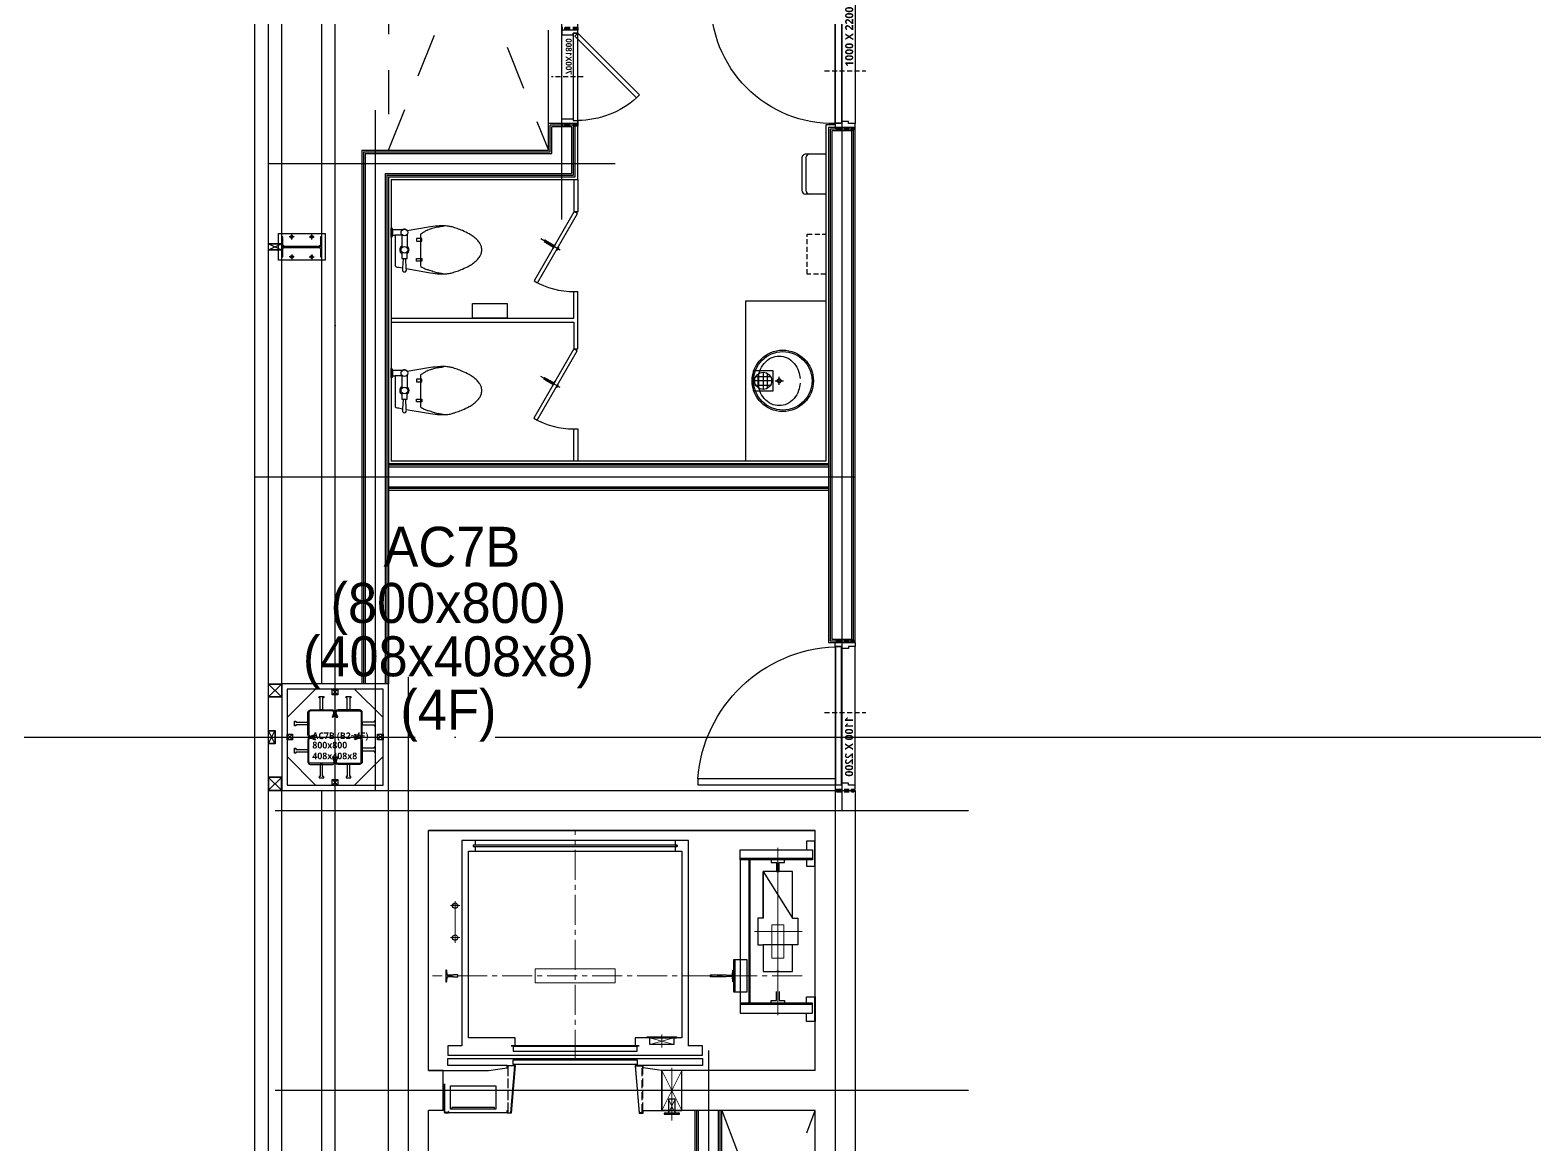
# Model space of a CAD drawing. Header units: millimetres. Extents: x -47382 to 204618, y -51045 to 127155.
# Drawn here: x 33714 to 44996, y 15314 to 23671 of the extents above; entities that cross this region are included whole.
import ezdxf
from ezdxf.enums import TextEntityAlignment as Align

# ---------------------------------------------------------------- set-up
doc = ezdxf.new("R2010")
doc.units = ezdxf.units.MM
doc.header["$LTSCALE"] = 300
doc.header["$MEASUREMENT"] = 0
for name, pattern in [('CEN', [62, 60, -1, 0, -1]), ('CENTER2', [1.125, 0.75, -0.125, 0.125, -0.125]), ('HID', [2, 1.1, -0.9]), ('HIDDEN2', [0.1875, 0.125, -0.0625]), ('PHANTOM', [7745.504221, 3872.752111, -774.550422, 774.550422, -774.550422, 774.550422, -774.550422]), ('STD_HIDDEN', [3, 2, -1])]:
    doc.linetypes.add(name, pattern=pattern)
doc.layers.get('0').update_dxf_attribs({"linetype": 'CONTINUOUS'})
doc.layers.get('Defpoints').update_dxf_attribs({"color": 153, "linetype": 'CONTINUOUS'})
for name, color, linetype in [('1', 7, 'CONTINUOUS'), ('6', 6, 'CONTINUOUS'), ('A-CEN', 1, 'CEN'), ('A-DETL-PEN8', 8, 'CONTINUOUS'), ('A-DOOR', 4, 'CONTINUOUS'), ('A-DOOR-JAMB', 4, 'CONTINUOUS'), ('A-DOOR-SILL', 8, 'CONTINUOUS'), ('A-DOOR-SWING', 8, 'CONTINUOUS'), ('A-ELEV-OUT4', 9, 'CONTINUOUS'), ('A-FIN-TYP1', 6, 'CONTINUOUS'), ('A-FLOR-FLIN-TYP2', 8, 'CONTINUOUS'), ('A-FLOR-GW', 6, 'CONTINUOUS'), ('A-FLOR-STRA-ETC', 7, 'CONTINUOUS'), ('A-FLOR-STRA-MAIN', 4, 'CONTINUOUS'), ('A-FLOR-STRA-SUB', 9, 'CONTINUOUS'), ('A-FLOR-STUD', 9, 'CONTINUOUS'), ('A-FLOR-TOIL-PFIX', 9, 'CONTINUOUS'), ('A-FLOR-TOIL-SPCL', 6, 'CONTINUOUS'), ('A-FLOR-TOIL-WALL', 6, 'CONTINUOUS'), ('A-PS-HID', 5, 'HID'), ('A-ST-AXIS-CEN', 252, 'CEN'), ('A-ST-COL', 2, 'CONTINUOUS'), ('A-ST-CONC', 2, 'CONTINUOUS'), ('A-WALL-DRY1', 7, 'CONTINUOUS'), ('SS-PLATE', 32, 'CONTINUOUS'), ('STEEL', 2, 'CONTINUOUS'), ('XREF-PLAN$0$A-STEEL', 7, 'CONTINUOUS')]:
    doc.layers.add(name, color=color, linetype=linetype)
doc.layers.add('A-ANNO-NPLT', color=129, linetype='CONTINUOUS', plot=False)
doc.layers.add('Defpoint', color=161, linetype='CONTINUOUS', plot=False)
for name, color, linetype, lineweight in [('가는선', 5, 'CONTINUOUS', 9), ('보조근', 7, 'CONTINUOUS', 0), ('중심선', 6, 'CENTER2', 9)]:
    doc.layers.add(name, color=color, linetype=linetype, lineweight=lineweight)
doc.styles.add('SH_대대리576', font='NanumGothicBold.ttf')
doc.styles.add('SHP-나눔bo', font='')
doc.styles.add('돋움', font='')
doc.styles.get('SHP-나눔bo').set_extended_font_data('NanumGothic', bold=True)
doc.styles.get('돋움').set_extended_font_data('Dotum')

# ---------------------------------------------------------------- blocks, each defined once
blk = doc.blocks.new('A$C0e376f74')
at = {"layer": 'A-ANNO-NPLT', "linetype": 'HIDDEN2'}
for p, q in [((525, 230), (525, -80)), ((-20, 140), (-20, 10)), ((0, 140), (-20, 140)), ((0, 120), (-20, 120)), ((-10, 140), (-10, 10)), ((0, 140), (0, 10)), ((1100, 140), (1120, 140)), ((1100, 140), (1100, 10)), ((1100, 120), (1120, 120)), ((1110, 140), (1110, 10)), ((1120, 140), (1120, 10)), ((0, 30), (-20, 30)), ((0, 10), (-20, 10)), ((1100, 30), (1120, 30)), ((1100, 10), (1120, 10))]:
    blk.add_line(p, q, dxfattribs=at)
at = {"layer": 'A-ANNO-NPLT', "linetype": 'ByBlock'}
blk.add_lwpolyline([(1067, 102), (33, 102), (33, 147), (1067, 147)], close=True, dxfattribs=at)
at = {"layer": 'A-DOOR', "linetype": 'ByBlock'}
blk.add_lwpolyline([(1067, 1181), (1067, 147), (1022, 147), (1022, 1181)], close=True, dxfattribs=at)
at = {"layer": 'A-DOOR-JAMB'}
for points in [[(0, 20), (0, 0), (30, 0), (30, 50), (45, 50), (45, 100), (30, 100), (30, 150), (0, 150), (0, 130)], [(1100, 20), (1100, 0), (1070, 0), (1070, 50), (1055, 50), (1055, 100), (1070, 100), (1070, 150), (1100, 150), (1100, 130)]]:
    blk.add_lwpolyline(points, dxfattribs=at)
at = {"layer": 'A-DOOR-SILL'}
for p, q in [((30, 150), (1070, 150)), ((1070, 0), (30, 0))]:
    blk.add_line(p, q, dxfattribs=at)
at = {"layer": 'A-DOOR-SWING'}
blk.add_arc((1107, 109), 1075, 94.5299, 177.8035, dxfattribs=at)
at = {"layer": 'A-ANNO-NPLT', "linetype": 'ByBlock', "style": 'SHP-나눔bo'}
blk.add_text('1100 X 2200', height=60, dxfattribs=at).set_placement((781, 16), align=Align.CENTER)
blk = doc.blocks.new('G$CBBF2D6EF')
at = {"layer": 'A-ANNO-NPLT'}
for p, q in [((3100, 2020), (200, 2020)), ((200, 220), (200, 2020)), ((3100, 220), (3100, 2020)), ((200, 220), (650, 220)), ((1950, 220), (1950, -80)), ((3100, 220), (1950, 220))]:
    blk.add_line(p, q, dxfattribs=at)
at = {"layer": 'A-DETL-PEN8'}
for p, q in [((650, 220), (790, 240)), ((1950, 220), (1810, 240))]:
    blk.add_line(p, q, dxfattribs=at)
at = {"layer": 'A-DETL-PEN8', "linetype": 'STD_HIDDEN', "ltscale": 0.1}
for points in [[(795, 251), (795, -92), (797, -92), (797, 251)], [(1805, 251), (1805, -92), (1803, -92), (1803, 251)]]:
    blk.add_lwpolyline(points, close=True, dxfattribs=at)
at = {"layer": 'A-ELEV-OUT4'}
for p, q in [((2150, 1945), (450, 1945)), ((450, 1945), (450, 405)), ((2150, 1945), (450, 1945)), ((450, 1945), (450, 405)), ((550, 1945), (550, 1910)), ((2050, 1945), (2050, 1910)), ((2150, 405), (2150, 1945)), ((2150, 405), (2150, 1945)), ((3035, 1939), (3035, 1876)), ((3100, 1939), (3035, 1939)), ((3100, 1753), (3100, 1939)), ((500, 465), (500, 1865)), ((500, 1865), (2100, 1865)), ((500, 465), (500, 1865)), ((500, 1865), (2100, 1865)), ((550, 1910), (535, 1910)), ((535, 1900), (550, 1900)), ((550, 1900), (550, 1865)), ((2050, 1910), (2065, 1910)), ((2065, 1900), (2050, 1900)), ((2050, 1900), (2050, 1865)), ((2065, 1910), (2065, 1900)), ((2100, 1865), (2100, 465)), ((2100, 1865), (2100, 465)), ((2538, 1801), (2538, 1876)), ((2538, 1876), (3080, 1876)), ((2538, 1801), (2538, 1876)), ((2538, 1876), (3080, 1876)), ((3080, 1810), (2538, 1810)), ((3080, 1876), (3080, 1801)), ((3080, 1876), (3080, 1801)), ((3080, 1876), (3080, 1801)), ((2613, 1801), (2538, 1801)), ((2538, 1801), (2538, 1050)), ((2613, 1801), (2538, 1801)), ((2538, 1801), (2538, 1050)), ((3080, 1801), (2538, 1801)), ((3080, 1801), (2538, 1801)), ((2604, 725), (2604, 1801)), ((2613, 725), (2613, 1801)), ((2613, 725), (2613, 1801)), ((2930, 1713), (2710, 1713)), ((2710, 1713), (2930, 1363)), ((2930, 1713), (2710, 1713)), ((2710, 1713), (2710, 1363)), ((2710, 1363), (2710, 1713)), ((2710, 1713), (2710, 1363)), ((2870, 1801), (2770, 1801)), ((2770, 1801), (2770, 1781)), ((2870, 1801), (2770, 1801)), ((2770, 1801), (2770, 1781)), ((2770, 1781), (2810, 1781)), ((2770, 1781), (2810, 1781)), ((2810, 1781), (2810, 1713)), ((2810, 1781), (2810, 1713)), ((2810, 1713), (2830, 1713)), ((2830, 1713), (2810, 1713)), ((2830, 1713), (2830, 1781)), ((2830, 1781), (2870, 1781)), ((2830, 1713), (2830, 1781)), ((2830, 1781), (2870, 1781)), ((2870, 1781), (2870, 1801)), ((2870, 1781), (2870, 1801)), ((2930, 1363), (2930, 1713)), ((2930, 1363), (2930, 1713)), ((3035, 1801), (3035, 1753)), ((3035, 1753), (3100, 1753)), ((425, 1457), (375, 1457)), ((2710, 1363), (2670, 1363)), ((2670, 1363), (2670, 1163)), ((2930, 1363), (2970, 1363)), ((2970, 1363), (2970, 1163)), ((2670, 1163), (2710, 1163)), ((2710, 1163), (2710, 963)), ((2930, 1163), (2710, 1163)), ((2710, 1163), (2710, 963)), ((2970, 1163), (2930, 1163)), ((2930, 963), (2930, 1163)), ((2930, 963), (2930, 1163)), ((2590, 1050), (2488, 1050)), ((2488, 1050), (2488, 810)), ((2590, 1050), (2488, 1050)), ((2488, 1050), (2488, 810)), ((2497, 1050), (2497, 810)), ((2538, 1050), (2538, 810)), ((2590, 810), (2590, 1050)), ((2590, 810), (2590, 1050)), ((2710, 963), (2930, 963)), ((2710, 963), (2930, 963)), ((2810, 963), (2830, 963)), ((2830, 963), (2810, 963)), ((2488, 810), (2590, 810)), ((2488, 810), (2590, 810)), ((2538, 810), (2538, 725)), ((2538, 810), (2538, 725)), ((2810, 745), (2810, 813)), ((2810, 745), (2810, 813)), ((2830, 813), (2830, 745)), ((2830, 813), (2830, 745)), ((3080, 725), (2538, 725)), ((2538, 725), (2538, 650)), ((2538, 725), (2613, 725)), ((2538, 725), (2613, 725)), ((3080, 716), (2538, 716)), ((2770, 725), (2770, 745)), ((2770, 745), (2810, 745)), ((2770, 725), (2770, 745)), ((2770, 745), (2810, 745)), ((2870, 725), (2770, 725)), ((2870, 725), (2770, 725)), ((2830, 745), (2870, 745)), ((2830, 745), (2870, 745)), ((2870, 745), (2870, 725)), ((2870, 745), (2870, 725)), ((3035, 725), (3035, 773)), ((3035, 773), (3100, 773)), ((3080, 650), (3080, 725)), ((3100, 773), (3100, 587)), ((2538, 650), (3080, 650)), ((3035, 587), (3035, 650)), ((3100, 587), (3035, 587)), ((850, 465), (500, 465)), ((850, 465), (500, 465)), ((850, 405), (850, 465)), ((850, 405), (850, 465)), ((2100, 465), (1750, 465)), ((1750, 465), (1750, 405)), ((2100, 465), (1750, 465)), ((1750, 465), (1750, 405)), ((1840, 472), (2060, 472)), ((1840, 465), (1840, 472)), ((2040, 465), (1840, 465)), ((1860, 415), (1860, 465)), ((1860, 465), (2040, 465)), ((1860, 415), (1860, 465)), ((1860, 465), (2040, 465)), ((2040, 465), (2040, 415)), ((2040, 465), (2040, 415)), ((2040, 465), (2060, 465)), ((2060, 472), (2060, 465)), ((450, 405), (345, 405)), ((345, 405), (345, 335)), ((450, 405), (345, 405)), ((345, 405), (345, 335)), ((820, 405), (850, 405)), ((1780, 405), (820, 405)), ((820, 405), (850, 405)), ((1765, 400), (835, 400)), ((835, 400), (835, 365)), ((1765, 400), (835, 400)), ((835, 400), (835, 365)), ((835, 365), (1765, 365)), ((835, 365), (1765, 365)), ((1750, 405), (1780, 405)), ((1750, 405), (1780, 405)), ((1765, 365), (1765, 400)), ((1765, 365), (1765, 400)), ((2040, 415), (1860, 415)), ((2040, 415), (1860, 415)), ((2255, 405), (2150, 405)), ((2255, 405), (2150, 405)), ((2255, 335), (2255, 405)), ((2255, 335), (2255, 405)), ((345, 335), (950, 335)), ((345, 335), (950, 335)), ((345, 259), (345, 310)), ((345, 310), (2255, 310)), ((790, 259), (345, 259)), ((835, 300), (1765, 300)), ((835, 265), (835, 300)), ((835, 300), (835, 300)), ((835, 300), (1765, 300)), ((835, 265), (835, 300)), ((1765, 265), (835, 265)), ((1765, 265), (835, 265)), ((950, 335), (2255, 335)), ((950, 335), (950, 335)), ((950, 335), (2255, 335)), ((1765, 300), (1765, 265)), ((1765, 300), (1765, 265)), ((2255, 259), (1810, 259)), ((2255, 310), (2255, 259)), ((365, -69), (365, 106)), ((365, 106), (705, 106)), ((705, 106), (705, -69)), ((705, -69), (365, -69)), ((695, -57), (375, -57)), ((375, -57), (375, -69)), ((695, -69), (695, -57)), ((1810, -80), (1950, -80))]:
    blk.add_line(p, q, dxfattribs=at)
for points in [[(535, 1910), (535, 1900), (2065, 1900), (2065, 1910)], [(1950, -80), (2100, -80), (2100, 220), (1950, 220)], [(2000, -100), (2050, -100), (2050, 7), (2000, 7)], [(1968, -107), (2082, -107), (2082, -100), (1968, -100)]]:
    blk.add_lwpolyline(points, close=True, dxfattribs=at)
for points in [[(341, 921, -0.200316), (352, 925), (386, 925), (389, 922), (421, 922), (421, 938), (389, 938), (386, 935), (352, 935, -0.200316), (341, 939), (338, 970, 0.36397), (333, 974), (332, 974), (332, 885), (333, 885, 0.36397), (338, 890)], [(2479, 921, 0.36397), (2474, 925), (2434, 925), (2431, 922), (2315, 922), (2315, 938), (2431, 938), (2434, 935), (2474, 935, 0.36397), (2479, 939), (2482, 970, -0.36397), (2487, 974), (2488, 974), (2488, 885), (2487, 885, -0.36397), (2482, 890)]]:
    blk.add_lwpolyline(points, format="xyb", close=True, dxfattribs=at)
for points in [[(790, 240), (790, 259), (850, 259), (820, -100), (790, -100), (790, -80), (793, -80), (793, -97), (817, -97), (847, 256), (793, 256), (793, 240), (790, 240)], [(1810, 240), (1810, 259), (1750, 259), (1780, -100), (1810, -100), (1810, -80), (1807, -80), (1807, -97), (1783, -97), (1753, 256), (1807, 256), (1807, 240), (1810, 240)], [(350, -86), (348, -86), (348, -94), (322, -94), (322, 120), (320, 120), (320, -96), (350, -96), (350, -86)], [(790, -96), (350, -96), (350, -86), (352, -86), (352, -94), (790, -94)]]:
    blk.add_lwpolyline(points, dxfattribs=at)
for centre in [(400, 1457), (400, 1457), (400, 1217), (400, 1217)]:
    blk.add_circle(centre, 20, dxfattribs=at)
at = {"layer": '가는선', "linetype": 'HIDDEN2', "ltscale": 100}
for p, q in [((3094, 1753), (3094, 1939)), ((3094, 773), (3094, 587))]:
    blk.add_line(p, q, dxfattribs=at)
at = {"layer": '가는선', "lineweight": 9, "ltscale": 100}
for p, q in [((2775, 1063), (2775, 1313)), ((2775, 1313), (2865, 1313)), ((2775, 1063), (2775, 1313)), ((2775, 1313), (2865, 1313)), ((2865, 1313), (2865, 1063)), ((2865, 1313), (2865, 1063)), ((2865, 1063), (2775, 1063)), ((2865, 1063), (2775, 1063))]:
    blk.add_line(p, q, dxfattribs=at)
at = {"layer": '가는선', "linetype": 'PHANTOM'}
for p, q in [((1000, 983), (1600, 983)), ((1000, 877), (1000, 983)), ((1000, 983), (1600, 983)), ((1000, 877), (1000, 983)), ((1600, 983), (1600, 877)), ((1600, 983), (1600, 877)), ((1600, 877), (1000, 877)), ((1600, 877), (1000, 877)), ((1950, 220), (2100, -80)), ((2100, 220), (1950, -80)), ((2000, 7), (2050, -100)), ((2050, 7), (2000, -100))]:
    blk.add_line(p, q, dxfattribs=at)
at = {"layer": '가는선', "ltscale": 200}
for p, q in [((2040, 415), (1860, 465)), ((2040, 465), (1860, 415))]:
    blk.add_line(p, q, dxfattribs=at)
at = {"layer": '중심선'}
for p, q in [((1300, 300), (1300, 2020)), ((3003, 930), (230, 930))]:
    blk.add_line(p, q, dxfattribs=at)
at = {"layer": '중심선', "ltscale": 200}
for p, q in [((2820, 1891), (2820, 635)), ((400, 1179), (400, 1491)), ((365, 1457), (435, 1457)), ((3003, 1263), (2646, 1263)), ((365, 1217), (435, 1217)), ((1950, 491), (1950, 392)), ((2025, 241), (2025, -153))]:
    blk.add_line(p, q, dxfattribs=at)
blk = doc.blocks.new('A$Ce0defec1')
at = {"layer": 'A-ANNO-NPLT', "linetype": 'HIDDEN2'}
for p, q in [((-120, 720), (-120, 700)), ((-120, 720), (0, 720)), ((-120, 710), (0, 710)), ((-120, 700), (0, 700)), ((-110, 720), (-110, 700)), ((-20, 720), (-20, 700)), ((0, 720), (0, 700)), ((-160, 350), (78, 350)), ((-120, 0), (-120, -20)), ((-120, 0), (0, 0)), ((-110, 0), (-110, -20)), ((-20, 0), (-20, -20)), ((0, 0), (0, -20)), ((-120, -10), (0, -10)), ((-120, -20), (0, -20))]:
    blk.add_line(p, q, dxfattribs=at)
at = {"layer": 'A-ANNO-NPLT', "linetype": 'ByBlock'}
blk.add_lwpolyline([(-120, 677), (-85, 677), (-85, 23), (-120, 23)], close=True, dxfattribs=at)
at = {"layer": 'A-DOOR', "linetype": 'ByBlock'}
for p, q in [((-120, 677), (-120, 700)), ((-120, 700), (0, 700)), ((0, 700), (0, 665)), ((-582, 215), (-120, 677)), ((-561, 192), (-98, 655)), ((-120, 677), (-98, 655)), ((-85, 677), (-120, 677)), ((-85, 665), (-85, 677)), ((0, 665), (-85, 665))]:
    blk.add_line(p, q, dxfattribs=at)
blk.add_lwpolyline([(-582, 215), (-561, 192)], dxfattribs=at)
at = {"layer": 'A-DOOR-JAMB'}
for p, q in [((-85, 23), (-120, 23)), ((-120, 23), (-120, 0)), ((-110, 0), (0, 0)), ((-85, 35), (-85, 23)), ((0, 35), (-85, 35)), ((0, 0), (0, 35))]:
    blk.add_line(p, q, dxfattribs=at)
at = {"layer": 'A-DOOR-SILL'}
blk.add_line((0, 18), (0, 665), dxfattribs=at)
at = {"layer": 'A-DOOR-SWING'}
blk.add_arc((-117, 691), 668, 228.3916, 269.7655, dxfattribs=at)
at = {"layer": 'A-ANNO-NPLT', "linetype": 'ByBlock', "style": 'SHP-나눔bo'}
blk.add_text('700X1800', height=45, rotation=90, dxfattribs=at).set_placement((-30, 502), align=Align.CENTER)
blk = doc.blocks.new('XR-평면도$0$8F-PLAN$0$arrow2')
at = {"color": 8}
blk.add_lwpolyline([(-0.002, 0.87), (0.738, 0), (-0.002, -0.87), (0.15, -1), (1, 0), (0.15, 1)], close=True, dxfattribs=at)
for points in [[(-0.002, 0.87), (0.15, 1), (0.738, 0), (1, 0)], [(0.738, 0), (1, 0), (-0.002, -0.87), (0.15, -1)]]:
    blk.add_solid(points, dxfattribs=at)
blk = doc.blocks.new('46')
at = {"layer": 'A-CEN'}
for p, q in [((150, -850), (150, 11550)), ((3350, 11550), (3350, -850)), ((-850, 10550), (4350, 10550)), ((2400, 8750), (2400, 6050)), ((4350, 8450), (-850, 8450)), ((2100, 6350), (4350, 6350)), ((4350, 150), (-850, 150))]:
    blk.add_line(p, q, dxfattribs=at)
at = {"layer": 'A-ELEV-OUT4'}
for p, q in [((465, 8311), (465, 8486)), ((465, 8486), (805, 8486)), ((805, 8486), (805, 8311)), ((805, 8311), (465, 8311)), ((795, 8323), (475, 8323)), ((475, 8323), (475, 8311)), ((795, 8311), (795, 8323))]:
    blk.add_line(p, q, dxfattribs=at)
for points in [[(450, 8294), (448, 8294), (448, 8286), (422, 8286), (422, 8500), (420, 8500), (420, 8284), (450, 8284), (450, 8294)], [(840, 8284), (450, 8284), (450, 8294), (452, 8294), (452, 8286), (840, 8286)]]:
    blk.add_lwpolyline(points, dxfattribs=at)
at = {"layer": 'A-FLOR-FLIN-TYP2'}
blk.add_line((2500, 7750), (2500, 7030), dxfattribs=at)
at = {"layer": 'A-FLOR-STRA-ETC'}
for p, q in [((950, 3570), (950, 1125)), ((2550, 3570), (2550, 1125)), ((950, 1125), (2550, 1125))]:
    blk.add_line(p, q, dxfattribs=at)
at = {"layer": 'A-FLOR-STRA-ETC', "const_width": 75}
blk.add_lwpolyline([(2550, 3607, -1), (2550, 3532, -1)], format="xyb", close=True, dxfattribs=at)
at = {"layer": 'A-FLOR-STRA-MAIN'}
for p, q in [((300, 3570), (1600, 3570)), ((1650, 3570), (1700, 3570)), ((1800, 3570), (1850, 3570)), ((1900, 3570), (3200, 3570)), ((300, 3300), (1600, 3300)), ((1650, 3300), (1700, 3300)), ((1800, 3300), (1850, 3300)), ((1900, 3300), (3200, 3300)), ((300, 3030), (1600, 3030)), ((1650, 3030), (1700, 3030)), ((1800, 3030), (1850, 3030)), ((1900, 3030), (3200, 3030)), ((300, 2760), (1600, 2760)), ((1650, 2760), (1700, 2760)), ((1800, 2760), (1850, 2760)), ((1900, 2760), (3200, 2760)), ((300, 2490), (1600, 2490)), ((1650, 2490), (1700, 2490)), ((1800, 2490), (1850, 2490)), ((1900, 2490), (3200, 2490)), ((300, 2220), (1600, 2220)), ((1650, 2220), (1700, 2220)), ((1800, 2220), (1850, 2220)), ((1900, 2220), (3200, 2220)), ((300, 1950), (1600, 1950)), ((1650, 1950), (1700, 1950)), ((1800, 1950), (1850, 1950)), ((1900, 1950), (3200, 1950))]:
    blk.add_line(p, q, dxfattribs=at)
blk.add_lwpolyline([(1800, 3570), (1700, 3570), (1700, 1950), (1800, 1950)], close=True, dxfattribs=at)
at = {"layer": 'A-FLOR-STRA-SUB'}
for points in [[(300, 3670), (1900, 3670), (1900, 1850), (1600, 1850), (1600, 3620)], [(300, 3620), (1850, 3620), (1850, 1900), (1650, 1900), (1650, 3620)]]:
    blk.add_lwpolyline(points, dxfattribs=at)
at = {"layer": 'A-FLOR-STRA-SUB', "color": 250}
for points in [[(400, 3570), (400, 3540), (1500, 3540), (1500, 3570)], [(2000, 3570), (2000, 3600), (3100, 3600), (3100, 3570)], [(400, 3300), (400, 3270), (1500, 3270), (1500, 3300)], [(2000, 3300), (2000, 3330), (3100, 3330), (3100, 3300)], [(2000, 3030), (2000, 3060), (3100, 3060), (3100, 3030)], [(400, 3030), (400, 3000), (1500, 3000), (1500, 3030)], [(400, 2760), (400, 2730), (1500, 2730), (1500, 2760)], [(2000, 2760), (2000, 2790), (3100, 2790), (3100, 2760)], [(400, 2490), (400, 2460), (1500, 2460), (1500, 2490)], [(2000, 2490), (2000, 2520), (3100, 2520), (3100, 2490)], [(400, 2220), (400, 2190), (1500, 2190), (1500, 2220)], [(2000, 2220), (2000, 2250), (3100, 2250), (3100, 2220)], [(400, 1950), (400, 1920), (1500, 1920), (1500, 1950)], [(2000, 1950), (2000, 1980), (3100, 1980), (3100, 1950)]]:
    blk.add_lwpolyline(points, dxfattribs=at)
at = {"layer": 'A-PS-HID'}
for p, q in [((2500, 6450), (3200, 8300)), ((2500, 8300), (3200, 6450))]:
    blk.add_line(p, q, dxfattribs=at)
at = {"layer": 'A-ST-CONC'}
for p, q in [((0, 10700), (3500, 10700)), ((0, 0), (0, 10700)), ((3500, 10700), (3500, 6110)), ((300, 8600), (300, 10400)), ((300, 10400), (3200, 10400)), ((3200, 8600), (3200, 10400)), ((410, 8600), (300, 8600)), ((410, 8300), (410, 8600)), ((3200, 8600), (2050, 8600)), ((2050, 8300), (2050, 8600)), ((410, 8300), (300, 8300)), ((300, 300), (300, 8300)), ((3200, 8300), (2050, 8300)), ((3200, 6450), (3200, 8300)), ((2300, 6450), (3200, 6450)), ((2300, 6450), (2300, 6250)), ((2300, 6250), (3200, 6250)), ((3200, 6110), (3200, 6250)), ((3200, 6110), (3500, 6110)), ((3200, 4990), (3500, 4990)), ((3200, 4990), (3200, 300)), ((3500, 4990), (3500, 0)), ((300, 300), (3200, 300)), ((0, 0), (3500, 0))]:
    blk.add_line(p, q, dxfattribs=at)
at = {"layer": 'A-WALL-DRY1'}
for p, q in [((2300, 7750), (2300, 8300)), ((2312, 7762), (2312, 8300)), ((2325, 7775), (2325, 8300)), ((2475, 7775), (2475, 8300)), ((2487, 7762), (2487, 8300)), ((2500, 7750), (2500, 8300)), ((2500, 7750), (2300, 7750)), ((2487, 7762), (2312, 7762)), ((2475, 7775), (2325, 7775)), ((2300, 6450), (2300, 7030)), ((2500, 7030), (2300, 7030)), ((2312, 6450), (2312, 7018)), ((2487, 7018), (2312, 7018)), ((2325, 6450), (2325, 7005)), ((2475, 7005), (2325, 7005)), ((2475, 6450), (2475, 7005)), ((2487, 6450), (2487, 7018)), ((2500, 6450), (2500, 7030))]:
    blk.add_line(p, q, dxfattribs=at)
blk.add_blockref('G$CBBF2D6EF', (100, 8380))
at = {"layer": 'A-DOOR'}
blk.add_blockref('A$Ce0defec1', (2420, 7050), dxfattribs=at)
at = {"layer": 'A-DOOR', "rotation": 89.99999999999997}
blk.add_blockref('A$C0e376f74', (3350, 5000), dxfattribs=at)
at = {"layer": 'A-FLOR-STRA-ETC', "xscale": -166.9148302599861, "yscale": 167.8920954242349, "zscale": 166.9148302599861, "rotation": 269.9999829906215}
blk.add_blockref('XR-평면도$0$8F-PLAN$0$arrow2', (950, 3403), dxfattribs=at)
blk = doc.blocks.new('A$C284E115B')
at = {"layer": 'A-FLOR-STUD'}
for p, q in [((2, 48, -103000), (98, 2, -103000)), ((2, 2, -103000), (98, 48, -103000))]:
    blk.add_line(p, q, dxfattribs=at)
at = {"layer": 'A-FLOR-STUD', "elevation": -103000}
for points in [[(0, 50), (100, 50), (100, 0), (0, 0)], [(2, 48), (98, 48), (98, 2), (2, 2)]]:
    blk.add_lwpolyline(points, close=True, dxfattribs=at)
blk = doc.blocks.new('A$C0A4A5EFC')
at = {"layer": 'A-FLOR-TOIL-WALL'}
for p, q in [((203, 50, 0), (287, 195, 0)), ((221, 94, 0), (254, 152, 0)), ((233, 88, 0), (266, 145, 0)), ((242, 159, 0), (242, 160, 0)), ((242, 160, 0), (279, 139, 0)), ((242, 159, 0), (279, 138, 0)), ((268, 183, 0), (266, 181, 0)), ((266, 181, 0), (285, 170, 0)), ((268, 183, 0), (270, 184, 0)), ((286, 172, 0), (268, 183, 0)), ((286, 175, 0), (270, 184, 0)), ((279, 138, 0), (279, 139, 0)), ((286, 172, 0), (285, 170, 0)), ((286, 172, 0), (286, 175, 0)), ((213, 81, 0), (218, 89, 0)), ((213, 81, 0), (225, 74, 0)), ((218, 89, 0), (230, 82, 0)), ((220, 88, 0), (223, 94, 0)), ((221, 94, 0), (233, 88, 0)), ((225, 74, 0), (230, 82, 0)), ((229, 83, 0), (232, 88, 0))]:
    blk.add_line(p, q, dxfattribs=at)
at = {"layer": 'A-FLOR-TOIL-WALL', "elevation": 0}
blk.add_lwpolyline([(0, 300), (520, 0), (535, 26), (15, 326)], close=True, dxfattribs=at)
at = {"layer": 'A-FLOR-TOIL-WALL'}
blk.add_arc((0, 300, 0), 600, 330, 0, dxfattribs=at)
blk = doc.blocks.new('G$CB54151AE')
at = {"layer": 'A-FLOR-TOIL-PFIX'}
for p, q in [((450, 245), (450, 265)), ((450, 265), (490, 265)), ((490, 245), (450, 245)), ((460, 180), (460, 295)), ((490, 265), (490, 245)), ((600, 245), (560, 245)), ((560, 245), (560, 195)), ((600, 195), (600, 245)), ((490, 115), (450, 115)), ((450, 115), (450, 95)), ((460, 65), (460, 180)), ((490, 95), (490, 115)), ((560, 65), (560, 165)), ((600, 65), (600, 165)), ((450, 95), (490, 95)), ((595, 70), (649, 70)), ((670, 30), (670, 70)), ((680, 85), (680, 15))]:
    blk.add_line(p, q, dxfattribs=at)
for points in [[(680, 85), (670, 80), (670, 70), (649, 70, 0.018932), (650, 105), (650, 180), (650, 255, 0.024922), (648, 301, 0.25497), (645, 305, 0.056948), (641, 307, 0.016043), (625, 310), (594, 316), (595, 330, 1.060552), (565, 330), (566, 321), (400, 350, 0.022182), (332, 359, 0.0294), (280, 360, 0.029565), (244, 357, 0.035314), (215, 350, 0.006976), (203, 346, 0.004694), (185, 340, 0.019426), (144, 324, 0.015468), (95, 300, 0.040875), (65, 281, 0.036447), (35, 255, 0.04843), (15, 231, 0.068612), (5, 210, 0.037226), (1, 195, 0.041311), (0, 180, 0.041311), (1, 166, 0.037226), (5, 150, 0.068612), (15, 130, 0.04843), (35, 105, 0.036447), (65, 79, 0.040875), (95, 60, 0.015468), (144, 36, 0.019426), (185, 20, 0.004694), (203, 14, 0.006976), (215, 10, 0.035314), (244, 4, 0.029565), (280, 0, 0.0294), (332, 2, 0.022182), (400, 10), (558, 38, 0.455372), (595, 30), (670, 30), (670, 20), (680, 15)], [(590, 245), (594, 316, 1.060552)]]:
    blk.add_lwpolyline(points, format="xyb", dxfattribs=at)
blk.add_lwpolyline([(566, 321), (570, 245)], dxfattribs=at)
for centre in [(580, 180), (580, 50)]:
    blk.add_circle(centre, 25, dxfattribs=at)
for centre, radius, start, end in [((273, 113), 244, 76.4166, 85.6013), ((136, -454), 828, 74.0546, 76.4166), ((71, -682), 1064, 71.9714, 74.0546), ((226, -206), 564, 69.444, 71.9714), ((321, 49), 291, 65.9278, 69.444), ((418, 265), 54.8, 45, 65.9278), ((448, 295), 12.3, 0, 45), ((580, 180), 35, 124.8499, 235.1501), ((580, 180), 35, 304.8499, 55.1501), ((262, 341), 337, 274.3987, 281.6565), ((209, 597), 599, 281.6565, 285.9454), ((309, 246), 234, 285.9454, 292.8053), ((283, 309), 303, 292.8053, 296.5651), ((206, 463), 475, 296.5651, 299.5675), ((354, 202), 174, 299.5675, 306.8699), ((456, 65), 3.54, 306.8699, 0)]:
    blk.add_arc(centre, radius, start, end, dxfattribs=at)
blk = doc.blocks.new('G$CD6D82CD2')
at = {"layer": 'A-FLOR-TOIL-PFIX'}
for p, q in [((0, 150), (0, 0)), ((150, 150), (0, 150)), ((43, 131), (43, 19)), ((75, 10), (75, 140)), ((107, 131), (107, 19)), ((150, 0), (150, 150)), ((0, 0), (150, 0)), ((140, 75), (10, 75)), ((19, 107), (131, 107)), ((19, 43), (131, 43))]:
    blk.add_line(p, q, dxfattribs=at)
blk.add_circle((75, 75), 64.7, dxfattribs=at)
blk = doc.blocks.new('핸드드라이어')
at = {"layer": 'A-FLOR-TOIL-SPCL'}
for p, q in [((-141, 83), (-141, -67)), ((-141, 83), (159, 83)), ((159, 83), (159, -67)), ((-111, -67), (129, -67)), ((-111, -97), (129, -97))]:
    blk.add_line(p, q, dxfattribs=at)
for centre, start, end in [((-111, -37), 180, 270), ((-111, -67), 180, 270), ((129, -37), 270, 0), ((129, -67), 270, 0)]:
    blk.add_arc(centre, 30, start, end, dxfattribs=at)
blk = doc.blocks.new('드라이 페이퍼')
at = {"layer": 'A-FLOR-TOIL-SPCL', "linetype": 'HIDDEN2'}
blk.add_lwpolyline([(750, 0), (750, 140), (450, 140), (450, 0), (750, 0)], dxfattribs=at)
at = {"layer": 'A-FLOR-TOIL-SPCL', "xscale": -1, "rotation": 180}
blk.add_blockref('핸드드라이어', (-9, 83), dxfattribs=at)
blk = doc.blocks.new('BOLT')
at = {"layer": '1', "color": 251}
for p, q in [((-21, 0), (21, 0)), ((0, -21), (0, 21))]:
    blk.add_line(p, q, dxfattribs=at)
at = {"layer": '6', "color": 251}
blk.add_circle((0, 0), 11, dxfattribs=at)
blk = doc.blocks.new('WC2_BP')
at = {"layer": 'SS-PLATE', "color": 251, "ltscale": 0.05}
blk.add_lwpolyline([(-175, -100), (175, -100), (175, 100), (-175, 100)], close=True, dxfattribs=at)
at = {"linetype": 'HID', "yscale": 0.909090909090909, "zscale": 0.909090909090909}
for p, xscale in [((-75, 75), -0.909090909090909), ((75, 75), 0.909090909090909)]:
    blk.add_blockref('BOLT', p, dxfattribs=dict(at, xscale=xscale))
at = {"linetype": 'HID', "yscale": 0.909090909090909, "zscale": 0.909090909090909, "rotation": 180}
for p, xscale in [((-75, -75), 0.909090909090909), ((75, -75), -0.909090909090909)]:
    blk.add_blockref('BOLT', p, dxfattribs=dict(at, xscale=xscale))
blk = doc.blocks.new('H-300X150X6_5X9')
at = {"layer": 'Defpoint'}
for p, q in [((0, -150), (0, 150)), ((-3.25, 0), (3.25, 0))]:
    blk.add_line(p, q, dxfattribs=at)
at = {"layer": 'STEEL'}
blk.add_lwpolyline([(-75, -150), (-75, -141), (-16.25, -141, 0.41421356), (-3.25, -128), (-3.25, 128, 0.41421356), (-16.25, 141), (-75, 141), (-75, 150), (75, 150), (75, 141), (16.25, 141, 0.41421356), (3.25, 128), (3.25, -128, 0.41421356), (16.25, -141), (75, -141), (75, -150)], format="xyb", close=True, dxfattribs=at)
at = {"layer": 'SS-PLATE', "color": 251, "ltscale": 0.05, "rotation": 90}
blk.add_blockref('WC2_BP', (0, 0), dxfattribs=at)
blk = doc.blocks.new('A$C2E56680A')
blk.add_blockref('A$C284E115B', (0, 50))
at = {"layer": 'STEEL', "xscale": -1, "rotation": 89.99999999999999}
blk.add_blockref('H-300X150X6_5X9', (250, 75, -103000), dxfattribs=at)
blk = doc.blocks.new('G$C718DDBFA')
at = {"layer": 'A-ANNO-NPLT', "linetype": 'HIDDEN2'}
for p, q in [((941, 1040), (1071, 1040)), ((941, 1020), (941, 1040)), ((941, 1030), (1071, 1030)), ((941, 1020), (1071, 1020)), ((961, 1020), (961, 1040)), ((1051, 1020), (1051, 1040)), ((1071, 1020), (1071, 1040)), ((851, 595), (1161, 595)), ((941, 20), (941, 0)), ((941, 20), (1071, 20)), ((941, 10), (1071, 10)), ((941, 0), (1071, 0)), ((961, 20), (961, 0)), ((1051, 20), (1051, 0)), ((1071, 20), (1071, 0))]:
    blk.add_line(p, q, dxfattribs=at)
at = {"layer": 'A-ANNO-NPLT', "linetype": 'ByBlock'}
blk.add_lwpolyline([(979, 53), (979, 987), (934, 987), (934, 53)], close=True, dxfattribs=at)
at = {"layer": 'A-DOOR', "linetype": 'ByBlock'}
blk.add_lwpolyline([(0, 53), (934, 53), (934, 98), (0, 98)], close=True, dxfattribs=at)
at = {"layer": 'A-DOOR-JAMB'}
for points in [[(1061, 1020), (1081, 1020), (1081, 990), (1031, 990), (1031, 975), (981, 975), (981, 990), (931, 990), (931, 1020), (951, 1020)], [(1061, 20), (1081, 20), (1081, 50), (1031, 50), (1031, 65), (981, 65), (981, 50), (931, 50), (931, 20), (951, 20)]]:
    blk.add_lwpolyline(points, dxfattribs=at)
at = {"layer": 'A-DOOR-SILL'}
for p, q in [((931, 990), (931, 50)), ((1081, 50), (1081, 990))]:
    blk.add_line(p, q, dxfattribs=at)
at = {"layer": 'A-DOOR-SWING'}
blk.add_arc((915, 76), 915, 88.9585, 181.4096, dxfattribs=at)
at = {"layer": 'A-ANNO-NPLT', "linetype": 'ByBlock', "style": 'SHP-나눔bo', "text_generation_flag": 4}
blk.add_text('1000 X 2200', height=60, rotation=270, dxfattribs=at).set_placement((1066, 339), align=Align.CENTER)
blk = doc.blocks.new('XREF-PLAN$0$각-100X100')
at = {"layer": 'XREF-PLAN$0$A-STEEL', "color": 1}
for p, q in [((-47.7, -47.7), (47.7, 47.7)), ((-47.7, 47.7), (47.7, -47.7))]:
    blk.add_line(p, q, dxfattribs=at)
at = {"layer": 'XREF-PLAN$0$A-STEEL'}
blk.add_lwpolyline([(-50, -50), (50, -50), (50, 50), (-50, 50)], close=True, dxfattribs=at)
at = {"layer": 'XREF-PLAN$0$A-STEEL', "color": 8}
blk.add_lwpolyline([(-47.7, -47.7), (47.7, -47.7), (47.7, 47.7), (-47.7, 47.7)], close=True, dxfattribs=at)
blk = doc.blocks.new('xbar')
at = {"layer": 'Defpoints'}
blk.add_lwpolyline([(-21, 21), (21, 21), (21, -21), (-21, -21)], close=True, dxfattribs=at)
at = {"layer": '보조근'}
for p, q in [((-21, -21), (21, 21)), ((-21, 21), (21, -21))]:
    blk.add_line(p, q, dxfattribs=at)
blk = doc.blocks.new('AC7B(b2~b1f)')
for points in [[(760, 760), (40, 760), (40, 40), (760, 40)], [(288, 694), (280, 694), (280, 704), (315, 704), (315, 694), (307, 694), (307, 604), (288, 604)], [(492, 694), (484, 694), (484, 704), (519, 704), (519, 694), (511, 694), (511, 604), (492, 604)], [(106, 492), (106, 484), (96, 484), (96, 520), (106, 520), (106, 512), (196, 512), (196, 492)], [(694, 492), (694, 484), (704, 484), (704, 520), (694, 520), (694, 512), (604, 512), (604, 492)], [(106, 288), (106, 280), (96, 280), (96, 316), (106, 316), (106, 308), (196, 308), (196, 288)], [(694, 298), (694, 290), (704, 290), (704, 325), (694, 325), (694, 317), (604, 317), (604, 298)], [(288, 106), (280, 106), (280, 96), (315, 96), (315, 106), (307, 106), (307, 196), (288, 196)], [(492, 106), (484, 106), (484, 96), (519, 96), (519, 106), (511, 106), (511, 196), (492, 196)]]:
    blk.add_lwpolyline(points, close=True)
for points in [[(254, 760), (40, 546)], [(546, 760), (760, 546)], [(254, 40), (40, 254)], [(546, 40), (760, 254)]]:
    blk.add_lwpolyline(points)
at = {"layer": 'A-ST-COL'}
blk.add_lwpolyline([(800, 800), (0, 800), (0, 0), (800, 0)], close=True, dxfattribs=at)
for points in [[(216, 596, 0.414214), (204, 584), (204, 420, 0.520567), (220, 409), (251, 420), (254, 413), (223, 401, -0.520567), (196, 420), (196, 584, -0.414214), (216, 604), (380, 604, -0.520567), (399, 577), (387, 546), (380, 549), (391, 580, 0.520567), (380, 596)], [(584, 596, -0.414214), (596, 584), (596, 420, -0.520567), (580, 409), (549, 420), (546, 413), (577, 401, 0.520567), (604, 420), (604, 584, 0.414214), (584, 604), (420, 604, 0.520567), (401, 577), (412, 546), (420, 549), (409, 580, -0.520567), (420, 596)], [(216, 204, -0.414214), (204, 216), (204, 380, -0.520567), (220, 391), (251, 380), (254, 387), (223, 399, 0.520567), (196, 380), (196, 216, 0.414214), (216, 196), (380, 196, 0.520567), (399, 223), (387, 254), (380, 251), (391, 220, -0.520567), (380, 204)], [(584, 204, 0.414214), (596, 216), (596, 380, 0.520567), (580, 391), (549, 380), (546, 387), (577, 399, -0.520567), (604, 380), (604, 216, -0.414214), (584, 196), (420, 196, -0.520567), (401, 223), (412, 254), (420, 251), (409, 220, 0.520567), (420, 204)]]:
    blk.add_lwpolyline(points, format="xyb", close=True, dxfattribs=at)
at = {"layer": 'Defpoint'}
for p, q in [((400, 174), (400, 626)), ((174, 400), (626, 400))]:
    blk.add_line(p, q, dxfattribs=at)
at = {"layer": '보조근', "rotation": 89.99999999999937}
for p in [(400, 739), (61, 400), (739, 400), (400, 61)]:
    blk.add_blockref('xbar', p, dxfattribs=at)
at = {"layer": 'Defpoint', "linetype": 'Continuous', "style": 'SH_대대리576'}
for s, p in [('AC7B (B2~4F)', (230, 410)), ('800x800', (230, 340)), ('408x408x8', (230, 259))]:
    blk.add_text(s, height=50, dxfattribs=at).set_placement(p, align=Align.MIDDLE_LEFT)
blk = doc.blocks.new('ACT 지상4층구조평면도')
blk.add_blockref('AC7B(b2~b1f)', (82982, 69016))

msp = doc.modelspace()

# ---------------------------------------------------------------- linework, layer by layer
at = {"layer": 'A-CEN'}
for p, q in [((37700, 22251), (37700, 29396)), ((36300, 23071), (36300, 17971)), ((35500, 22671), (38100, 22671)), ((39900, 20321), (35400, 20321)), ((39750, 17821), (39800, 17821))]:
    msp.add_line(p, q, dxfattribs=at)
for points in [[(75700, 64371), (135500, 64371), (135500, 6371), (35500, 6371), (35500, 64371), (74500, 64371)], [(39800, 24851), (39800, 17821)]]:
    msp.add_lwpolyline(points, dxfattribs=at)
at = {"layer": 'A-FIN-TYP1'}
for p, q in [((37820, 22551), (37820, 24011)), ((39680, 22961), (39680, 20441)), ((39750, 22961), (39680, 22961)), ((36420, 22551), (36420, 20441)), ((36420, 22551), (37820, 22551)), ((39680, 20441), (36420, 20441))]:
    msp.add_line(p, q, dxfattribs=at)
at = {"layer": 'A-FLOR-FLIN-TYP2'}
for p, q in [((35600, 18771), (35600, 29371)), ((35900, 18771), (35900, 29117)), ((35600, 7271), (35600, 17971)), ((35900, 7271), (35900, 17971))]:
    msp.add_line(p, q, dxfattribs=at)
msp.add_lwpolyline([(37600, 22971), (37600, 23671)], dxfattribs=at)
at = {"layer": 'A-FLOR-GW'}
for p, q in [((35400, 18371), (35400, 29371)), ((35500, 18371), (35500, 29371)), ((35400, 6871), (35400, 18371)), ((35500, 6871), (35500, 18371))]:
    msp.add_line(p, q, dxfattribs=at)
at = {"layer": 'A-FLOR-TOIL-PFIX'}
for p, q in [((39300, 21041), (39362, 21041)), ((39330, 21011), (39330, 21073))]:
    msp.add_line(p, q, dxfattribs=at)
for points in [[(37030, 21511), (37030, 21621), (37290, 21621), (37290, 21511)], [(39080, 20441), (39080, 21641), (39680, 21641), (39680, 20441)]]:
    msp.add_lwpolyline(points, close=True, dxfattribs=at)
msp.add_lwpolyline([(39487, 21024, -0.064435), (39476, 20969, -0.091719), (39442, 20910, -0.103599), (39389, 20869, -0.113912), (39330, 20856, -0.113912), (39271, 20869, -0.103599), (39218, 20910, -0.091719), (39184, 20969, -0.084785), (39172, 21042, -0.084785), (39184, 21114, -0.091719), (39218, 21173, -0.103599), (39271, 21214, -0.113912), (39330, 21228, -0.113912), (39389, 21214, -0.103599), (39442, 21173, -0.091719), (39476, 21114, -0.064435), (39487, 21059, -0.084785)], format="xyb", dxfattribs=at)
for centre, radius in [((39357, 21042), 230), ((39357, 21042), 220), ((39330, 21042), 15)]:
    msp.add_circle(centre, radius, dxfattribs=at)
at = {"layer": 'A-FLOR-TOIL-WALL'}
for p, q in [((37793, 22311), (37793, 22551)), ((37823, 22311), (37823, 22551)), ((37793, 22311), (37823, 22311)), ((37790, 21511), (37790, 21711)), ((37790, 21711), (37820, 21711)), ((37820, 21281), (37820, 21711)), ((36420, 21511), (37790, 21511)), ((36420, 21481), (37790, 21481)), ((37790, 21481), (37790, 21281)), ((37790, 21281), (37820, 21281)), ((37790, 20441), (37790, 20681)), ((37790, 20681), (37820, 20681)), ((37820, 20681), (37820, 20441))]:
    msp.add_line(p, q, dxfattribs=at)
at = {"layer": 'A-PS-HID'}
for p, q in [((36400, 25771), (36400, 22771)), ((36400, 22771), (37600, 25771)), ((36400, 25771), (37600, 22771))]:
    msp.add_line(p, q, dxfattribs=at)
at = {"layer": 'A-ST-AXIS-CEN'}
for p, q in [((36000, 0), (36000, 99371)), ((36000, 3158), (36000, 99371)), ((0, 18371), (142000, 18371))]:
    msp.add_line(p, q, dxfattribs=at)
at = {"layer": 'A-WALL-DRY1'}
for p, q in [((37600, 22771), (37600, 22971)), ((37800, 22971), (37600, 22971)), ((37613, 22759), (37613, 22959)), ((37788, 22959), (37613, 22959)), ((37625, 22746), (37625, 22946)), ((37775, 22946), (37625, 22946)), ((37775, 22596), (37775, 22946)), ((37788, 22584), (37788, 22959)), ((37800, 22571), (37800, 22971)), ((39900, 22941), (39700, 22941)), ((39700, 22941), (39700, 19081)), ((39900, 19081), (39900, 22941)), ((36200, 22771), (36200, 18771)), ((36200, 22771), (37600, 22771)), ((36213, 22759), (36213, 18771)), ((36213, 22759), (37613, 22759)), ((36225, 22746), (36225, 18771)), ((36225, 22746), (37625, 22746)), ((36375, 22596), (36375, 18771)), ((36375, 22596), (37775, 22596)), ((36388, 22584), (36388, 18771)), ((36388, 22584), (37788, 22584)), ((36400, 22571), (36400, 18771)), ((36400, 22571), (37800, 22571)), ((39700, 20421), (36400, 20421)), ((39700, 20409), (36400, 20409)), ((39700, 20396), (36400, 20396)), ((39700, 20246), (36400, 20246)), ((39700, 20234), (36400, 20234)), ((39700, 20221), (36400, 20221)), ((39700, 19081), (39900, 19081))]:
    msp.add_line(p, q, dxfattribs=at)
for points in [[(39888, 22929), (39713, 22929), (39713, 19094), (39888, 19094)], [(39875, 22916), (39725, 22916), (39725, 19106), (39875, 19106)]]:
    msp.add_lwpolyline(points, close=True, dxfattribs=at)

# ---------------------------------------------------------------- block references
for name, p in [('ACT 지상4층구조평면도', (-47382, -51045)), ('A$C2E56680A', (35500, 21971)), ('46', (36400, 7271))]:
    msp.add_blockref(name, p)
at = {"xscale": -1}
for name, p, rotation in [('G$C718DDBFA', (38819, 23961), 180), ('드라이 페이퍼', (39680, 22591), 89.99999999999986)]:
    msp.add_blockref(name, p, dxfattribs=dict(at, rotation=rotation))
for name, p, rotation in [('G$CB54151AE', (37100, 22204), 180), ('G$CB54151AE', (37100, 21149), 180), ('G$CD6D82CD2', (39285, 20967), 90), ('A$C284E115B', (35550, 18321), 89.99999999999999)]:
    msp.add_blockref(name, p, dxfattribs=dict(rotation=rotation))
at = {"ltscale": 5, "xscale": -1}
msp.add_blockref('XREF-PLAN$0$각-100X100', (35550, 18721), dxfattribs=at)
at = {"ltscale": 5, "rotation": 180}
msp.add_blockref('XREF-PLAN$0$각-100X100', (35550, 18021), dxfattribs=at)
at = {"layer": 'A-DOOR', "xscale": -1}
msp.add_blockref('A$Ce0defec1', (37700, 22971), dxfattribs=at)
at = {"layer": 'A-DOOR', "xscale": -1, "rotation": 89.99999999999999}
msp.add_blockref('A$C0e376f74', (39900, 19081), dxfattribs=at)
at = {"layer": 'A-FLOR-TOIL-WALL', "rotation": 270}
for p in [(37493, 22311), (37490, 21281)]:
    msp.add_blockref('A$C0A4A5EFC', p, dxfattribs=at)

# ---------------------------------------------------------------- texts
at = {"layer": 'Defpoints', "linetype": 'Continuous', "style": '돋움'}
for s, p in [('AC7B', (36876, 19558)), ('(800x800)', (36850, 19137)), ('(408x408x8)', (36850, 18737)), ('(4F)', (36850, 18337))]:
    msp.add_text(s, height=300, dxfattribs=at).set_placement(p, align=Align.BOTTOM_CENTER)

doc.saveas('drawing.dxf')
